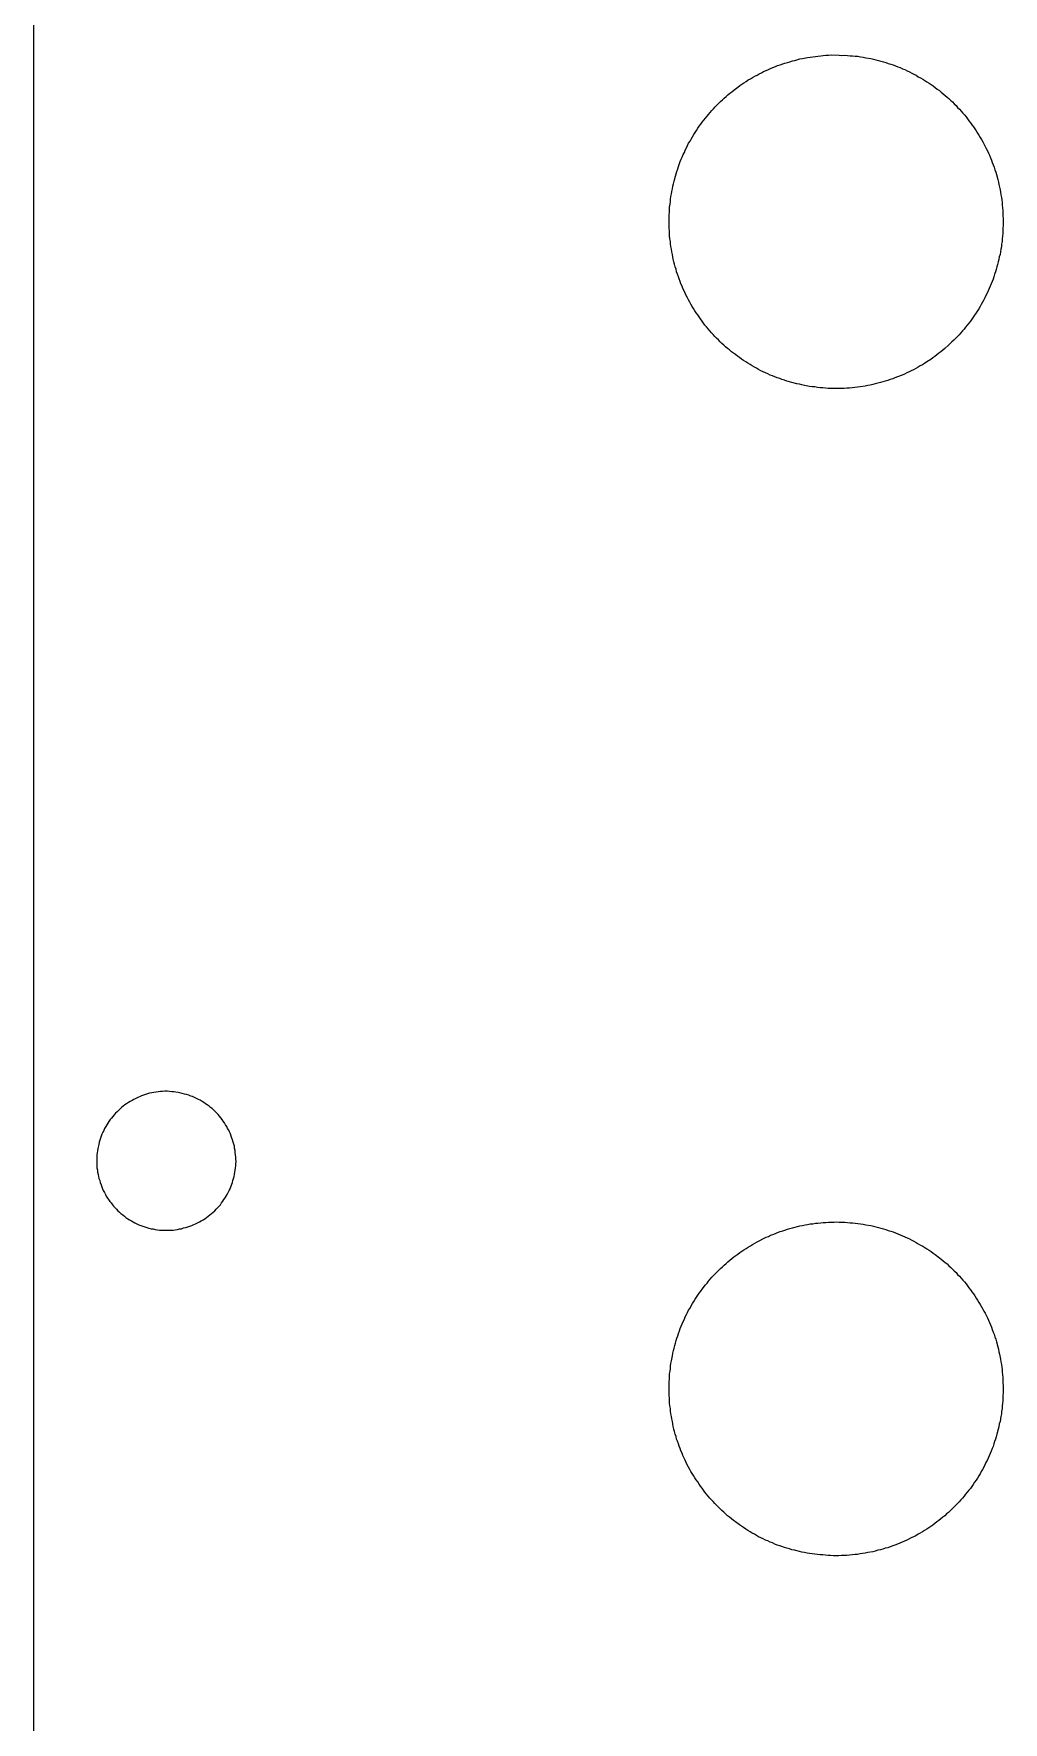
# Model space of a CAD drawing. Extents: x 14 to 160, y 773 to 1209.
# Drawn here: x 14 to 48.8, y 1022.3 to 1082.9 of the extents above; entities that cross this region are included whole.
import ezdxf

# ---------------------------------------------------------------- set-up
doc = ezdxf.new("R2010")
doc.units = 0

msp = doc.modelspace()

# ---------------------------------------------------------------- linework, layer by layer
at = {"layer": 'Bottom'}
for p, q in [((14.012498, 963.051864), (14.0124, 1207.21)), ((40.879551, 1081.773933), (40.958925, 1081.808819)), ((40.958925, 1081.808819), (41.047788, 1081.830967)), ((41.047788, 1081.830967), (41.136643, 1081.85628)), ((41.136643, 1081.85628), (41.228683, 1081.881592)), ((41.228683, 1081.881592), (41.317538, 1081.903822)), ((41.317538, 1081.903822), (41.495256, 1081.954528)), ((41.495256, 1081.954528), (41.593633, 1081.970348)), ((41.593633, 1081.970348), (41.771351, 1082.00207)), ((41.771351, 1082.00207), (41.869736, 1082.01789)), ((41.869736, 1082.01789), (41.958591, 1082.033711)), ((41.958591, 1082.033711), (42.056976, 1082.043203)), ((42.056976, 1082.043203), (42.145831, 1082.059023)), ((42.145831, 1082.059023), (42.244216, 1082.065514)), ((42.244216, 1082.065514), (42.333071, 1082.075006)), ((42.333071, 1082.075006), (42.431448, 1082.084498)), ((42.431448, 1082.084498), (42.5267, 1082.09)), ((42.5267, 1082.09), (42.625085, 1082.09649)), ((42.625085, 1082.09649), (42.9107, 1082.09)), ((42.9107, 1082.09), (43.005908, 1082.08351)), ((43.005908, 1082.08351), (43.1043, 1082.09)), ((43.1043, 1082.09), (43.202677, 1082.080508)), ((43.202677, 1082.080508), (43.297885, 1082.071016)), ((43.297885, 1082.071016), (43.389917, 1082.064525)), ((43.389917, 1082.064525), (43.485125, 1082.055033)), ((43.485125, 1082.055033), (43.57398, 1082.048543)), ((43.57398, 1082.048543), (43.672365, 1082.032722)), ((43.672365, 1082.032722), (43.76122, 1082.016902)), ((43.76122, 1082.016902), (43.859605, 1081.997918)), ((43.859605, 1081.997918), (44.037323, 1081.966196)), ((44.037323, 1081.966196), (44.1357, 1081.950376)), ((44.1357, 1081.950376), (44.224563, 1081.925063)), ((44.224563, 1081.925063), (44.313418, 1081.902833)), ((44.313418, 1081.902833), (44.40545, 1081.877521)), ((44.40545, 1081.877521), (44.494313, 1081.852208)), ((44.494313, 1081.852208), (44.583168, 1081.83006)), ((44.583168, 1081.83006), (44.665679, 1081.795174)), ((39.568838, 1081.149395), (39.641794, 1081.200101)), ((39.641794, 1081.200101), (39.724304, 1081.238151)), ((39.724304, 1081.238151), (39.797341, 1081.288857)), ((39.797341, 1081.288857), (39.879851, 1081.336399)), ((39.879851, 1081.336399), (39.959225, 1081.377613)), ((39.959225, 1081.377613), (40.032181, 1081.418827)), ((40.032181, 1081.418827), (40.114691, 1081.456877)), ((40.114691, 1081.456877), (40.197201, 1081.498091)), ((40.197201, 1081.498091), (40.286065, 1081.539305)), ((40.286065, 1081.539305), (40.365439, 1081.580519)), ((40.365439, 1081.580519), (40.447949, 1081.612241)), ((40.447949, 1081.612241), (40.527323, 1081.643963)), ((40.527323, 1081.643963), (40.619363, 1081.685177)), ((40.619363, 1081.685177), (40.698656, 1081.716899)), ((40.698656, 1081.716899), (40.787519, 1081.742211)), ((40.787519, 1081.742211), (40.879551, 1081.773933)), ((44.665679, 1081.795174), (44.754542, 1081.773026)), ((44.754542, 1081.773026), (44.843397, 1081.741304)), ((44.843397, 1081.741304), (44.922771, 1081.706418)), ((44.922771, 1081.706418), (45.014803, 1081.674696)), ((45.014803, 1081.674696), (45.094177, 1081.642974)), ((45.094177, 1081.642974), (45.176687, 1081.60176)), ((45.176687, 1081.60176), (45.26555, 1081.570038)), ((45.26555, 1081.570038), (45.34806, 1081.528824)), ((45.34806, 1081.528824), (45.427434, 1081.48761)), ((45.427434, 1081.48761), (45.509953, 1081.446396)), ((45.509953, 1081.446396), (45.589246, 1081.408347)), ((45.589246, 1081.408347), (45.671764, 1081.367133)), ((45.671764, 1081.367133), (45.74472, 1081.316426)), ((45.74472, 1081.316426), (45.82723, 1081.278376)), ((45.82723, 1081.278376), (45.906604, 1081.22767)), ((45.906604, 1081.22767), (46.052589, 1081.132594)), ((38.781848, 1080.55047), (38.848467, 1080.607504)), ((38.848467, 1080.607504), (38.911918, 1080.664538)), ((38.911918, 1080.664538), (38.984955, 1080.721573)), ((38.984955, 1080.721573), (39.057911, 1080.775443)), ((39.057911, 1080.775443), (39.12453, 1080.832477)), ((39.12453, 1080.832477), (39.270515, 1080.94657)), ((39.270515, 1080.94657), (39.343471, 1080.997276)), ((39.343471, 1080.997276), (39.416508, 1081.044818)), ((39.416508, 1081.044818), (39.489464, 1081.101853)), ((39.489464, 1081.101853), (39.568838, 1081.149395)), ((46.052589, 1081.132594), (46.135099, 1081.081888)), ((46.135099, 1081.081888), (46.208055, 1081.034346)), ((46.208055, 1081.034346), (46.281092, 1080.98364)), ((46.281092, 1080.98364), (46.354048, 1080.929769)), ((46.354048, 1080.929769), (46.427004, 1080.872735)), ((46.427004, 1080.872735), (46.500041, 1080.822029)), ((46.500041, 1080.822029), (46.56666, 1080.764995)), ((46.56666, 1080.764995), (46.639616, 1080.70796)), ((46.639616, 1080.70796), (46.703066, 1080.644598)), ((46.703066, 1080.644598), (46.776022, 1080.587563)), ((38.220234, 1079.964323), (38.277348, 1080.037177)), ((38.277348, 1080.037177), (38.334461, 1080.103704)), ((38.334461, 1080.103704), (38.40108, 1080.167066)), ((38.40108, 1080.167066), (38.458194, 1080.233593)), ((38.458194, 1080.233593), (38.651779, 1080.426909)), ((38.651779, 1080.426909), (38.718398, 1080.483943)), ((38.718398, 1080.483943), (38.781848, 1080.55047)), ((46.776022, 1080.587563), (46.842641, 1080.530529)), ((46.842641, 1080.530529), (46.906092, 1080.467167)), ((46.906092, 1080.467167), (46.972711, 1080.410132)), ((46.972711, 1080.410132), (47.036161, 1080.343606)), ((47.036161, 1080.343606), (47.10278, 1080.280243)), ((47.10278, 1080.280243), (47.156726, 1080.213717)), ((47.156726, 1080.213717), (47.223345, 1080.150354)), ((47.223345, 1080.150354), (47.280458, 1080.083828)), ((47.280458, 1080.083828), (47.337572, 1080.010892)), ((47.337572, 1080.010892), (47.401022, 1079.94753)), ((37.741049, 1079.317888), (37.791825, 1079.390743)), ((37.791825, 1079.390743), (37.839434, 1079.470006)), ((37.839434, 1079.470006), (37.887042, 1079.542861)), ((37.887042, 1079.542861), (37.944155, 1079.615716)), ((37.944155, 1079.615716), (37.994932, 1079.688652)), ((37.994932, 1079.688652), (38.052046, 1079.755178)), ((38.052046, 1079.755178), (38.166289, 1079.90096)), ((38.166289, 1079.90096), (38.220234, 1079.964323)), ((47.401022, 1079.94753), (47.458136, 1079.874594)), ((47.458136, 1079.874594), (47.508913, 1079.808067)), ((47.508913, 1079.808067), (47.562858, 1079.735213)), ((47.562858, 1079.735213), (47.619971, 1079.662277)), ((47.619971, 1079.662277), (47.670748, 1079.589422)), ((47.670748, 1079.589422), (47.727862, 1079.516567)), ((47.727862, 1079.516567), (47.823062, 1079.370785)), ((37.426802, 1078.766456), (37.464905, 1078.845639)), ((37.464905, 1078.845639), (37.506176, 1078.928042)), ((37.506176, 1078.928042), (37.556953, 1079.007225)), ((37.556953, 1079.007225), (37.595056, 1079.080161)), ((37.595056, 1079.080161), (37.645832, 1079.162557)), ((37.645832, 1079.162557), (37.693441, 1079.244952)), ((37.693441, 1079.244952), (37.741049, 1079.317888)), ((47.823062, 1079.370785), (47.873839, 1079.28839)), ((47.873839, 1079.28839), (47.921447, 1079.215454)), ((47.921447, 1079.215454), (47.969055, 1079.136271)), ((47.969055, 1079.136271), (48.010326, 1079.063335)), ((48.010326, 1079.063335), (48.061103, 1078.98094)), ((48.061103, 1078.98094), (48.099206, 1078.901676)), ((48.099206, 1078.901676), (48.181716, 1078.736885)), ((37.141071, 1078.091471), (37.204522, 1078.268943)), ((37.204522, 1078.268943), (37.239456, 1078.351339)), ((37.239456, 1078.351339), (37.277559, 1078.433734)), ((37.277559, 1078.433734), (37.312494, 1078.522474)), ((37.312494, 1078.522474), (37.353765, 1078.601657)), ((37.353765, 1078.601657), (37.385531, 1078.684061)), ((37.385531, 1078.684061), (37.426802, 1078.766456)), ((48.181716, 1078.736885), (48.222987, 1078.657621)), ((48.222987, 1078.657621), (48.264258, 1078.575226)), ((48.264258, 1078.575226), (48.296024, 1078.495962)), ((48.296024, 1078.495962), (48.337296, 1078.404058)), ((48.337296, 1078.404058), (48.369062, 1078.324875)), ((48.369062, 1078.324875), (48.400827, 1078.236135)), ((48.400827, 1078.236135), (48.432593, 1078.15374)), ((36.963475, 1077.476652), (36.985654, 1077.565392)), ((36.985654, 1077.565392), (37.036431, 1077.742864)), ((37.036431, 1077.742864), (37.05861, 1077.831596)), ((37.05861, 1077.831596), (37.083958, 1077.920336)), ((37.083958, 1077.920336), (37.115724, 1078.009068)), ((37.115724, 1078.009068), (37.141071, 1078.091471)), ((48.432593, 1078.15374), (48.467528, 1078.065)), ((48.467528, 1078.065), (48.489788, 1077.976268)), ((48.489788, 1077.976268), (48.524723, 1077.893872)), ((48.524723, 1077.893872), (48.546902, 1077.805132)), ((48.546902, 1077.805132), (48.597679, 1077.62766)), ((48.597679, 1077.62766), (48.619858, 1077.535756)), ((36.855747, 1076.922056), (36.871589, 1077.020296)), ((36.871589, 1077.020296), (36.8906, 1077.109036)), ((36.8906, 1077.109036), (36.906443, 1077.197768)), ((36.906443, 1077.197768), (36.922285, 1077.296016)), ((36.922285, 1077.296016), (36.938127, 1077.384748)), ((36.938127, 1077.384748), (36.963475, 1077.476652)), ((48.619858, 1077.535756), (48.6357, 1077.447025)), ((48.6357, 1077.447025), (48.661048, 1077.351949)), ((48.661048, 1077.351949), (48.67689, 1077.260045)), ((48.67689, 1077.260045), (48.692733, 1077.171305)), ((48.692733, 1077.171305), (48.708575, 1077.076229)), ((48.708575, 1077.076229), (48.727586, 1076.984325)), ((48.727586, 1076.984325), (48.743428, 1076.895593)), ((36.807895, 1075.878248), (36.8079, 1076.36)), ((36.8079, 1076.36), (36.817405, 1076.458248)), ((36.817405, 1076.458248), (36.823905, 1076.556488)), ((36.8239, 1076.64), (36.839742, 1076.738248)), ((36.823905, 1076.556488), (36.8239, 1076.64)), ((36.839742, 1076.738248), (36.849248, 1076.833324)), ((36.849248, 1076.833324), (36.855747, 1076.922056)), ((48.743428, 1076.895593), (48.749927, 1076.797344)), ((48.749927, 1076.797344), (48.759433, 1076.702276)), ((48.759433, 1076.702276), (48.765932, 1076.613537)), ((48.765932, 1076.613537), (48.775438, 1076.515296)), ((48.775438, 1076.515296), (48.781937, 1076.417048)), ((48.781937, 1076.417048), (48.7819, 1076.32)), ((36.8174, 1075.78), (36.807895, 1075.878248)), ((36.817435, 1075.689021), (36.8174, 1075.78)), ((48.7817, 1075.78), (48.775201, 1075.684932)), ((48.7912, 1075.98), (48.781695, 1075.88176)), ((48.781695, 1075.88176), (48.7817, 1075.78)), ((48.7819, 1076.32), (48.7912, 1076.23)), ((48.7912, 1076.23), (48.7912, 1075.98)), ((36.823934, 1075.600281), (36.817435, 1075.689021)), ((36.83344, 1075.502041), (36.823934, 1075.600281)), ((36.849282, 1075.403793), (36.83344, 1075.502041)), ((36.855781, 1075.315061), (36.849282, 1075.403793)), ((36.871624, 1075.216821), (36.855781, 1075.315061)), ((36.890635, 1075.128081), (36.871624, 1075.216821)), ((48.727349, 1075.212732), (48.708338, 1075.123992)), ((48.733848, 1075.310972), (48.727349, 1075.212732)), ((48.74969, 1075.399704), (48.733848, 1075.310972)), ((48.759196, 1075.497952), (48.74969, 1075.399704)), ((48.765695, 1075.596192), (48.759196, 1075.497952)), ((48.775201, 1075.684932), (48.765695, 1075.596192)), ((36.897134, 1075.029841), (36.890635, 1075.128081)), ((36.922482, 1074.941101), (36.897134, 1075.029841)), ((36.954248, 1074.763629), (36.922482, 1074.941101)), ((36.979595, 1074.674897), (36.954248, 1074.763629)), ((37.001775, 1074.586157), (36.979595, 1074.674897)), ((37.027122, 1074.494253), (37.001775, 1074.586157)), ((48.587936, 1074.582068), (48.562589, 1074.490164)), ((48.613284, 1074.670808), (48.587936, 1074.582068)), ((48.635463, 1074.75954), (48.613284, 1074.670808)), ((48.651306, 1074.84828), (48.635463, 1074.75954)), ((48.676653, 1074.937012), (48.651306, 1074.84828)), ((48.692496, 1075.025751), (48.676653, 1074.937012)), ((48.708338, 1075.123992), (48.692496, 1075.025751)), ((37.05247, 1074.405521), (37.027122, 1074.494253)), ((37.074649, 1074.316782), (37.05247, 1074.405521)), ((37.109584, 1074.22805), (37.074649, 1074.316782)), ((37.14135, 1074.13931), (37.109584, 1074.22805)), ((37.166697, 1074.056914), (37.14135, 1074.13931)), ((37.198463, 1073.968174), (37.166697, 1074.056914)), ((37.230229, 1073.885779), (37.198463, 1073.968174)), ((48.394416, 1073.964085), (48.359482, 1073.88169)), ((48.426182, 1074.052825), (48.394416, 1073.964085)), ((48.457948, 1074.135221), (48.426182, 1074.052825)), ((48.483296, 1074.223961), (48.457948, 1074.135221)), ((48.515062, 1074.312692), (48.483296, 1074.223961)), ((48.540409, 1074.401432), (48.515062, 1074.312692)), ((48.562589, 1074.490164), (48.540409, 1074.401432)), ((37.2715, 1073.797047), (37.230229, 1073.885779)), ((37.303266, 1073.717783), (37.2715, 1073.797047)), ((37.344538, 1073.635388), (37.303266, 1073.717783)), ((37.376303, 1073.552984), (37.344538, 1073.635388)), ((37.417575, 1073.464252), (37.376303, 1073.552984)), ((37.458846, 1073.384988), (37.417575, 1073.464252)), ((37.500117, 1073.312134), (37.458846, 1073.384988)), ((48.134033, 1073.380899), (48.092762, 1073.308045)), ((48.172136, 1073.460163), (48.134033, 1073.380899)), ((48.213407, 1073.548895), (48.172136, 1073.460163)), ((48.254679, 1073.631299), (48.213407, 1073.548895)), ((48.286445, 1073.713694), (48.254679, 1073.631299)), ((48.327716, 1073.792958), (48.286445, 1073.713694)), ((48.359482, 1073.88169), (48.327716, 1073.792958)), ((37.547726, 1073.229738), (37.500117, 1073.312134)), ((37.588997, 1073.147335), (37.547726, 1073.229738)), ((37.636605, 1073.068152), (37.588997, 1073.147335)), ((37.684213, 1072.995216), (37.636605, 1073.068152)), ((37.725485, 1072.912821), (37.684213, 1072.995216)), ((37.776261, 1072.839966), (37.725485, 1072.912821)), ((37.833375, 1072.76703), (37.776261, 1072.839966)), ((37.928583, 1072.621256), (37.833375, 1072.76703)), ((47.765841, 1072.762941), (47.718233, 1072.690086)), ((47.816618, 1072.835877), (47.765841, 1072.762941)), ((47.864226, 1072.908731), (47.816618, 1072.835877)), ((47.915003, 1072.991127), (47.864226, 1072.908731)), ((47.962611, 1073.064063), (47.915003, 1072.991127)), ((48.003882, 1073.143246), (47.962611, 1073.064063)), ((48.051491, 1073.225649), (48.003882, 1073.143246)), ((48.092762, 1073.308045), (48.051491, 1073.225649)), ((37.985697, 1072.54832), (37.928583, 1072.621256)), ((38.036473, 1072.475466), (37.985697, 1072.54832)), ((38.090419, 1072.402611), (38.036473, 1072.475466)), ((38.147532, 1072.336084), (38.090419, 1072.402611)), ((38.204646, 1072.26323), (38.147532, 1072.336084)), ((38.261759, 1072.199867), (38.204646, 1072.26323)), ((38.328378, 1072.126931), (38.261759, 1072.199867)), ((38.385492, 1072.060405), (38.328378, 1072.126931)), ((47.270814, 1072.122842), (47.207363, 1072.056316)), ((47.327928, 1072.195778), (47.270814, 1072.122842)), ((47.385041, 1072.259141), (47.327928, 1072.195778)), ((47.442155, 1072.331995), (47.385041, 1072.259141)), ((47.499268, 1072.398522), (47.442155, 1072.331995)), ((47.613511, 1072.544296), (47.499268, 1072.398522)), ((47.66112, 1072.617232), (47.613511, 1072.544296)), ((47.718233, 1072.690086), (47.66112, 1072.617232)), ((38.448943, 1071.997042), (38.385492, 1072.060405)), ((38.506056, 1071.930516), (38.448943, 1071.997042)), ((38.572675, 1071.867153), (38.506056, 1071.930516)), ((38.636126, 1071.803791), (38.572675, 1071.867153)), ((38.699576, 1071.746757), (38.636126, 1071.803791)), ((38.766195, 1071.68023), (38.699576, 1071.746757)), ((38.829646, 1071.623196), (38.766195, 1071.68023)), ((38.902602, 1071.566161), (38.829646, 1071.623196)), ((38.969221, 1071.509127), (38.902602, 1071.566161)), ((39.042177, 1071.445765), (38.969221, 1071.509127)), ((46.620377, 1071.504973), (46.556926, 1071.44161)), ((46.696501, 1071.562007), (46.620377, 1071.504973)), ((46.823443, 1071.676092), (46.696501, 1071.562007)), ((46.890062, 1071.742618), (46.823443, 1071.676092)), ((46.953513, 1071.799653), (46.890062, 1071.742618)), ((47.020132, 1071.863015), (46.953513, 1071.799653)), ((47.15025, 1071.992953), (47.020132, 1071.863015)), ((47.207363, 1072.056316), (47.15025, 1071.992953)), ((39.115132, 1071.398223), (39.042177, 1071.445765)), ((39.181751, 1071.341188), (39.115132, 1071.398223)), ((39.254707, 1071.284154), (39.181751, 1071.341188)), ((39.327663, 1071.233448), (39.254707, 1071.284154)), ((39.4007, 1071.176413), (39.327663, 1071.233448)), ((39.473656, 1071.128871), (39.4007, 1071.176413)), ((39.55303, 1071.081329), (39.473656, 1071.128871)), ((39.625986, 1071.030623), (39.55303, 1071.081329)), ((39.708496, 1070.983081), (39.625986, 1071.030623)), ((39.781534, 1070.941867), (39.708496, 1070.983081)), ((39.864044, 1070.894325), (39.781534, 1070.941867)), ((39.943418, 1070.853111), (39.864044, 1070.894325)), ((45.808105, 1070.937704), (45.735149, 1070.890162)), ((45.890623, 1070.978918), (45.808105, 1070.937704)), ((45.963579, 1071.02646), (45.890623, 1070.978918)), ((46.046089, 1071.077166), (45.963579, 1071.02646)), ((46.192074, 1071.172243), (46.046089, 1071.077166)), ((46.26503, 1071.229277), (46.192074, 1071.172243)), ((46.337986, 1071.279983), (46.26503, 1071.229277)), ((46.483971, 1071.394068), (46.337986, 1071.279983)), ((46.556926, 1071.44161), (46.483971, 1071.394068)), ((40.016374, 1070.805569), (39.943418, 1070.853111)), ((40.098884, 1070.764355), (40.016374, 1070.805569)), ((40.178258, 1070.723141), (40.098884, 1070.764355)), ((40.260768, 1070.691419), (40.178258, 1070.723141)), ((40.349623, 1070.650205), (40.260768, 1070.691419)), ((40.432141, 1070.608991), (40.349623, 1070.650205)), ((40.511434, 1070.577269), (40.432141, 1070.608991)), ((40.603466, 1070.545547), (40.511434, 1070.577269)), ((40.68284, 1070.510661), (40.603466, 1070.545547)), ((40.771703, 1070.47894), (40.68284, 1070.510661)), ((40.854213, 1070.447218), (40.771703, 1070.47894)), ((40.943069, 1070.421905), (40.854213, 1070.447218)), ((41.031932, 1070.390184), (40.943069, 1070.421905)), ((41.120787, 1070.364871), (41.031932, 1070.390184)), ((41.212819, 1070.342641), (41.120787, 1070.364871)), ((41.390537, 1070.291935), (41.212819, 1070.342641)), ((41.4794, 1070.276115), (41.390537, 1070.291935)), ((44.20227, 1070.287935), (44.110238, 1070.272114)), ((44.297478, 1070.313247), (44.20227, 1070.287935)), ((44.386333, 1070.33856), (44.297478, 1070.313247)), ((44.468852, 1070.360789), (44.386333, 1070.33856)), ((44.557707, 1070.386102), (44.468852, 1070.360789)), ((44.64657, 1070.417824), (44.557707, 1070.386102)), ((44.738602, 1070.443136), (44.64657, 1070.417824)), ((44.827457, 1070.474858), (44.738602, 1070.443136)), ((44.906831, 1070.50658), (44.827457, 1070.474858)), ((44.995686, 1070.541466), (44.906831, 1070.50658)), ((45.160714, 1070.604828), (44.995686, 1070.541466)), ((45.249569, 1070.646042), (45.160714, 1070.604828)), ((45.328943, 1070.687256), (45.249569, 1070.646042)), ((45.411453, 1070.718978), (45.328943, 1070.687256)), ((45.493972, 1070.760192), (45.411453, 1070.718978)), ((45.573264, 1070.801406), (45.493972, 1070.760192)), ((45.655775, 1070.848948), (45.573264, 1070.801406)), ((45.735149, 1070.890162), (45.655775, 1070.848948)), ((41.568255, 1070.253966), (41.4794, 1070.276115)), ((41.66664, 1070.234982), (41.568255, 1070.253966)), ((41.844358, 1070.20326), (41.66664, 1070.234982)), ((41.942735, 1070.18744), (41.844358, 1070.20326)), ((42.031598, 1070.18095), (41.942735, 1070.18744)), ((42.129975, 1070.161965), (42.031598, 1070.18095)), ((42.218838, 1070.155475), (42.129975, 1070.161965)), ((42.317215, 1070.145983), (42.218838, 1070.155475)), ((42.412423, 1070.139492), (42.317215, 1070.145983)), ((42.5108, 1070.13), (42.412423, 1070.139492)), ((42.7964, 1070.13), (42.5108, 1070.13)), ((43.08836, 1070.126), (42.7964, 1070.13)), ((43.186737, 1070.135492), (43.08836, 1070.126)), ((43.2756, 1070.141982), (43.186737, 1070.135492)), ((43.3708, 1070.151474), (43.2756, 1070.141982)), ((43.469185, 1070.157965), (43.3708, 1070.151474)), ((43.55804, 1070.176949), (43.469185, 1070.157965)), ((43.656425, 1070.183439), (43.55804, 1070.176949)), ((43.834143, 1070.215161), (43.656425, 1070.183439)), ((43.93252, 1070.230982), (43.834143, 1070.215161)), ((44.021383, 1070.249966), (43.93252, 1070.230982)), ((44.110238, 1070.272114), (44.021383, 1070.249966)), ((18.242623, 1044.842377), (18.169586, 1044.826557)), ((18.325133, 1044.858197), (18.242623, 1044.842377)), ((18.398089, 1044.864687), (18.325133, 1044.858197)), ((18.480607, 1044.880508), (18.398089, 1044.864687)), ((18.5599, 1044.89), (18.480607, 1044.880508)), ((18.63299, 1044.890508), (18.5599, 1044.89)), ((18.7155, 1044.9), (18.63299, 1044.890508)), ((18.794882, 1044.899492), (18.7155, 1044.9)), ((18.8774, 1044.89), (18.794882, 1044.899492)), ((18.959851, 1044.884987), (18.8774, 1044.89)), ((19.039225, 1044.875495), (18.959851, 1044.884987)), ((19.112181, 1044.869005), (19.039225, 1044.875495)), ((19.194691, 1044.853184), (19.112181, 1044.869005)), ((19.340676, 1044.821463), (19.194691, 1044.853184)), ((17.106777, 1044.265543), (17.059169, 1044.218001)), ((17.163891, 1044.313085), (17.106777, 1044.265543)), ((17.221005, 1044.363792), (17.163891, 1044.313085)), ((17.284455, 1044.411334), (17.221005, 1044.363792)), ((17.341569, 1044.452548), (17.284455, 1044.411334)), ((17.408188, 1044.493762), (17.341569, 1044.452548)), ((17.471638, 1044.531812), (17.408188, 1044.493762)), ((17.538257, 1044.573026), (17.471638, 1044.531812)), ((17.601708, 1044.604747), (17.538257, 1044.573026)), ((17.668327, 1044.645961), (17.601708, 1044.604747)), ((17.741283, 1044.677683), (17.668327, 1044.645961)), ((17.804733, 1044.702996), (17.741283, 1044.677683)), ((17.877689, 1044.734717), (17.804733, 1044.702996)), ((18.023674, 1044.785424), (17.877689, 1044.734717)), ((18.09663, 1044.807572), (18.023674, 1044.785424)), ((18.169586, 1044.826557), (18.09663, 1044.807572)), ((19.423186, 1044.802478), (19.340676, 1044.821463)), ((19.496223, 1044.78033), (19.423186, 1044.802478)), ((19.569179, 1044.764509), (19.496223, 1044.78033)), ((19.642135, 1044.729624), (19.569179, 1044.764509)), ((19.705586, 1044.707475), (19.642135, 1044.729624)), ((19.778542, 1044.672589), (19.705586, 1044.707475)), ((19.845161, 1044.640867), (19.778542, 1044.672589)), ((19.918198, 1044.609146), (19.845161, 1044.640867)), ((19.981648, 1044.577424), (19.918198, 1044.609146)), ((20.048267, 1044.53621), (19.981648, 1044.577424)), ((20.111718, 1044.494996), (20.048267, 1044.53621)), ((20.178337, 1044.453782), (20.111718, 1044.494996)), ((20.23545, 1044.415732), (20.178337, 1044.453782)), ((20.298901, 1044.365026), (20.23545, 1044.415732)), ((20.356015, 1044.323812), (20.298901, 1044.365026)), ((20.413128, 1044.27627), (20.356015, 1044.323812)), ((20.57498, 1044.114643), (20.413128, 1044.27627)), ((16.595769, 1043.631813), (16.554498, 1043.568451)), ((16.627535, 1043.69834), (16.595769, 1043.631813)), ((16.668806, 1043.761702), (16.627535, 1043.69834)), ((16.710077, 1043.818737), (16.668806, 1043.761702)), ((16.757686, 1043.885263), (16.710077, 1043.818737)), ((16.798957, 1043.939133), (16.757686, 1043.885263)), ((16.894165, 1044.053226), (16.798957, 1043.939133)), ((16.944942, 1044.110261), (16.894165, 1044.053226)), ((17.002056, 1044.167295), (16.944942, 1044.110261)), ((17.059169, 1044.218001), (17.002056, 1044.167295)), ((20.622588, 1044.063936), (20.57498, 1044.114643)), ((20.673365, 1044.010066), (20.622588, 1044.063936)), ((20.720973, 1043.953032), (20.673365, 1044.010066)), ((20.77175, 1043.886505), (20.720973, 1043.953032)), ((20.809853, 1043.829471), (20.77175, 1043.886505)), ((20.851124, 1043.766108), (20.809853, 1043.829471)), ((20.892395, 1043.699582), (20.851124, 1043.766108)), ((20.933667, 1043.636219), (20.892395, 1043.699582)), ((20.965433, 1043.569693), (20.933667, 1043.636219)), ((16.357728, 1043.074183), (16.341885, 1042.991788)), ((16.433852, 1043.292852), (16.357728, 1043.074183)), ((16.456031, 1043.356215), (16.433852, 1043.292852)), ((16.487797, 1043.42907), (16.456031, 1043.356215)), ((16.522732, 1043.495596), (16.487797, 1043.42907)), ((16.554498, 1043.568451), (16.522732, 1043.495596)), ((21.006704, 1043.50633), (20.965433, 1043.569693)), ((21.03847, 1043.439804), (21.006704, 1043.50633)), ((21.063817, 1043.366949), (21.03847, 1043.439804)), ((21.095583, 1043.294095), (21.063817, 1043.366949)), ((21.120931, 1043.22124), (21.095583, 1043.294095)), ((21.14311, 1043.157877), (21.120931, 1043.22124)), ((21.168458, 1043.075482), (21.14311, 1043.157877)), ((21.1843, 1043.002627), (21.168458, 1043.075482)), ((16.278272, 1042.611492), (16.268767, 1042.529088)), ((16.268767, 1042.529088), (16.2688, 1042.3)), ((16.284772, 1042.690756), (16.278272, 1042.611492)), ((16.294277, 1042.76361), (16.284772, 1042.690756)), ((16.31012, 1042.846006), (16.294277, 1042.76361)), ((16.341885, 1042.991788), (16.31012, 1042.846006)), ((21.209648, 1042.929772), (21.1843, 1043.002627)), ((21.216147, 1042.856918), (21.209648, 1042.929772)), ((21.23199, 1042.774522), (21.216147, 1042.856918)), ((21.241495, 1042.701667), (21.23199, 1042.774522)), ((21.251001, 1042.622404), (21.241495, 1042.701667)), ((21.2575, 1042.54), (21.251001, 1042.622404)), ((21.2575, 1042.464799), (21.2575, 1042.54)), ((21.267005, 1042.382404), (21.2575, 1042.464799)), ((16.2688, 1042.3), (16.278305, 1042.227145)), ((16.278305, 1042.227145), (16.2783, 1042.15)), ((16.2783, 1042.15), (16.294142, 1042.067605)), ((16.294142, 1042.067605), (16.303648, 1041.99475)), ((16.303648, 1041.99475), (16.31949, 1041.912346)), ((16.31949, 1041.912346), (16.351256, 1041.766572)), ((21.178161, 1041.767563), (21.20034, 1041.840418)), ((21.20034, 1041.840418), (21.216182, 1041.913273)), ((21.216182, 1041.913273), (21.225688, 1041.995676)), ((21.225688, 1041.995676), (21.24153, 1042.068531)), ((21.24153, 1042.068531), (21.251035, 1042.150927)), ((21.251035, 1042.150927), (21.257535, 1042.23019)), ((21.2575, 1042.3), (21.267005, 1042.382404)), ((21.257535, 1042.23019), (21.2575, 1042.3)), ((16.351256, 1041.766572), (16.376604, 1041.693717)), ((16.376604, 1041.693717), (16.392446, 1041.620863)), ((16.392446, 1041.620863), (16.424212, 1041.548008)), ((16.424212, 1041.548008), (16.449559, 1041.475153)), ((16.449559, 1041.475153), (16.481325, 1041.402299)), ((16.481325, 1041.402299), (16.506673, 1041.338936)), ((16.506673, 1041.338936), (16.544776, 1041.266081)), ((16.544776, 1041.266081), (16.57971, 1041.199555)), ((16.57971, 1041.199555), (16.611476, 1041.136192)), ((20.917859, 1041.137111), (20.955962, 1041.200474)), ((20.955962, 1041.200474), (20.990896, 1041.267)), ((20.990896, 1041.267), (21.022662, 1041.339855)), ((21.022662, 1041.339855), (21.054428, 1041.403217)), ((21.054428, 1041.403217), (21.086194, 1041.476072)), ((21.086194, 1041.476072), (21.136971, 1041.621854)), ((21.136971, 1041.621854), (21.15915, 1041.694709)), ((21.15915, 1041.694709), (21.178161, 1041.767563)), ((16.611476, 1041.136192), (16.652748, 1041.069666)), ((16.652748, 1041.069666), (16.69085, 1041.012632)), ((16.69085, 1041.012632), (16.741627, 1040.949269)), ((16.741627, 1040.949269), (16.782898, 1040.892235)), ((16.782898, 1040.892235), (16.830506, 1040.825708)), ((16.830506, 1040.825708), (16.878115, 1040.771838)), ((16.878115, 1040.771838), (16.928891, 1040.714804)), ((16.928891, 1040.714804), (16.9765, 1040.664098)), ((16.9765, 1040.664098), (17.033613, 1040.607063)), ((17.033613, 1040.607063), (17.090727, 1040.559521)), ((20.387799, 1040.512897), (20.502051, 1040.607973)), ((20.502051, 1040.607973), (20.549659, 1040.665008)), ((20.549659, 1040.665008), (20.657557, 1040.772757)), ((20.657557, 1040.772757), (20.705166, 1040.826627)), ((20.705166, 1040.826627), (20.746437, 1040.893153)), ((20.746437, 1040.893153), (20.794045, 1040.950188)), ((20.794045, 1040.950188), (20.835316, 1041.01355)), ((20.835316, 1041.01355), (20.876588, 1041.070585)), ((20.876588, 1041.070585), (20.917859, 1041.137111)), ((17.090727, 1040.559521), (17.138335, 1040.511979)), ((17.138335, 1040.511979), (17.204954, 1040.461273)), ((17.204954, 1040.461273), (17.262068, 1040.413731)), ((17.262068, 1040.413731), (17.319181, 1040.372517)), ((17.319181, 1040.372517), (17.382632, 1040.324975)), ((17.382632, 1040.324975), (17.449251, 1040.283761)), ((17.449251, 1040.283761), (17.512701, 1040.252039)), ((17.512701, 1040.252039), (17.576152, 1040.210825)), ((17.576152, 1040.210825), (17.642771, 1040.179103)), ((17.642771, 1040.179103), (17.706221, 1040.144217)), ((17.706221, 1040.144217), (17.779177, 1040.112495)), ((17.779177, 1040.112495), (17.855301, 1040.080774)), ((17.855301, 1040.080774), (17.918752, 1040.055461)), ((17.918752, 1040.055461), (17.991708, 1040.033313)), ((17.991708, 1040.033313), (18.064745, 1040.008)), ((18.064745, 1040.008), (18.137701, 1039.99218)), ((18.137701, 1039.99218), (18.220211, 1039.966867)), ((19.315477, 1039.967785), (19.388433, 1039.993098)), ((19.388433, 1039.993098), (19.46147, 1040.008918)), ((19.46147, 1040.008918), (19.534426, 1040.034231)), ((19.534426, 1040.034231), (19.607382, 1040.056379)), ((19.607382, 1040.056379), (19.683507, 1040.081692)), ((19.683507, 1040.081692), (19.756463, 1040.113414)), ((19.756463, 1040.113414), (19.819913, 1040.145135)), ((19.819913, 1040.145135), (19.886532, 1040.180021)), ((19.886532, 1040.180021), (19.959488, 1040.211743)), ((19.959488, 1040.211743), (20.022938, 1040.252957)), ((20.022938, 1040.252957), (20.089557, 1040.284679)), ((20.089557, 1040.284679), (20.153008, 1040.325893)), ((20.153008, 1040.325893), (20.210121, 1040.373435)), ((20.210121, 1040.373435), (20.273572, 1040.414649)), ((20.273572, 1040.414649), (20.330686, 1040.462191)), ((20.330686, 1040.462191), (20.387799, 1040.512897)), ((41.136692, 1039.976321), (41.228732, 1039.998469)), ((41.228732, 1039.998469), (41.40645, 1040.049175)), ((41.40645, 1040.049175), (41.495305, 1040.064996)), ((41.495305, 1040.064996), (41.593682, 1040.087144)), ((41.593682, 1040.087144), (41.682545, 1040.106129)), ((41.682545, 1040.106129), (41.7714, 1040.121949)), ((41.7714, 1040.121949), (41.869785, 1040.137769)), ((41.869785, 1040.137769), (41.95864, 1040.144259)), ((41.95864, 1040.144259), (42.057025, 1040.163244)), ((42.057025, 1040.163244), (42.14588, 1040.169734)), ((42.14588, 1040.169734), (42.244265, 1040.179226)), ((42.244265, 1040.179226), (42.33312, 1040.185717)), ((42.33312, 1040.185717), (42.431497, 1040.195209)), ((42.431497, 1040.195209), (42.526705, 1040.201699)), ((42.526705, 1040.201699), (42.7235, 1040.2)), ((42.7235, 1040.2), (42.818708, 1040.209492)), ((42.818708, 1040.209492), (42.91074, 1040.2)), ((42.91074, 1040.2), (43.1043, 1040.2)), ((43.1043, 1040.2), (43.202677, 1040.19351)), ((43.202677, 1040.19351), (43.297885, 1040.184017)), ((43.297885, 1040.184017), (43.389917, 1040.177527)), ((43.389917, 1040.177527), (43.485125, 1040.168035)), ((43.485125, 1040.168035), (43.57398, 1040.152215)), ((43.57398, 1040.152215), (43.672365, 1040.142722)), ((43.672365, 1040.142722), (43.76122, 1040.126902)), ((43.76122, 1040.126902), (43.859605, 1040.111082)), ((43.859605, 1040.111082), (44.037323, 1040.07936)), ((44.037323, 1040.07936), (44.1357, 1040.054047)), ((44.1357, 1040.054047), (44.224563, 1040.038227)), ((44.224563, 1040.038227), (44.313418, 1040.012915)), ((44.313418, 1040.012915), (44.40545, 1039.990766)), ((44.40545, 1039.990766), (44.494313, 1039.965454)), ((18.220211, 1039.966867), (18.293248, 1039.960377)), ((18.293248, 1039.960377), (18.372541, 1039.941393)), ((18.372541, 1039.941393), (18.445578, 1039.925572)), ((18.445578, 1039.925572), (18.528088, 1039.919082)), ((18.528088, 1039.919082), (18.601, 1039.92)), ((18.601, 1039.92), (18.683518, 1039.910508)), ((18.683518, 1039.910508), (18.7628, 1039.91)), ((18.7632, 1039.91), (18.8457, 1039.91)), ((18.8457, 1039.91), (18.925074, 1039.919492)), ((18.925074, 1039.919492), (19.0076, 1039.92)), ((19.0076, 1039.92), (19.080637, 1039.92649)), ((19.080637, 1039.92649), (19.163147, 1039.942311)), ((19.163147, 1039.942311), (19.236103, 1039.961295)), ((19.236103, 1039.961295), (19.315477, 1039.967785)), ((39.724353, 1039.358143), (39.79739, 1039.405685)), ((39.79739, 1039.405685), (39.8799, 1039.446899)), ((39.8799, 1039.446899), (39.959274, 1039.497606)), ((39.959274, 1039.497606), (40.03223, 1039.535655)), ((40.03223, 1039.535655), (40.19725, 1039.618051)), ((40.19725, 1039.618051), (40.286113, 1039.659265)), ((40.286113, 1039.659265), (40.365487, 1039.690987)), ((40.365487, 1039.690987), (40.447997, 1039.732201)), ((40.447997, 1039.732201), (40.527371, 1039.763923)), ((40.527371, 1039.763923), (40.619411, 1039.795644)), ((40.619411, 1039.795644), (40.698704, 1039.83053)), ((40.698704, 1039.83053), (40.787568, 1039.862252)), ((40.787568, 1039.862252), (40.879599, 1039.893974)), ((40.879599, 1039.893974), (40.958973, 1039.919286)), ((40.958973, 1039.919286), (41.047837, 1039.951008)), ((41.047837, 1039.951008), (41.136692, 1039.976321)), ((44.494313, 1039.965454), (44.583168, 1039.933732)), ((44.583168, 1039.933732), (44.665679, 1039.908419)), ((44.665679, 1039.908419), (44.754542, 1039.876698)), ((44.754542, 1039.876698), (44.843397, 1039.851385)), ((44.843397, 1039.851385), (44.922771, 1039.819663)), ((44.922771, 1039.819663), (45.014803, 1039.787941)), ((45.014803, 1039.787941), (45.094177, 1039.746727)), ((45.094177, 1039.746727), (45.176687, 1039.715006)), ((45.176687, 1039.715006), (45.26555, 1039.673792)), ((45.26555, 1039.673792), (45.34806, 1039.64207)), ((45.34806, 1039.64207), (45.427434, 1039.600856)), ((45.427434, 1039.600856), (45.509953, 1039.559642)), ((45.509953, 1039.559642), (45.589246, 1039.518428)), ((45.589246, 1039.518428), (45.671764, 1039.470886)), ((45.671764, 1039.470886), (45.74472, 1039.429672)), ((45.74472, 1039.429672), (45.82723, 1039.38213)), ((45.82723, 1039.38213), (45.906604, 1039.340916)), ((38.848516, 1038.72434), (38.911966, 1038.781375)), ((38.911966, 1038.781375), (39.057951, 1038.89546)), ((39.057951, 1038.89546), (39.12457, 1038.952494)), ((39.12457, 1038.952494), (39.197608, 1039.009528)), ((39.197608, 1039.009528), (39.270563, 1039.05707)), ((39.270563, 1039.05707), (39.343519, 1039.114105)), ((39.343519, 1039.114105), (39.416557, 1039.164811)), ((39.416557, 1039.164811), (39.489512, 1039.212353)), ((39.489512, 1039.212353), (39.568887, 1039.259895)), ((39.568887, 1039.259895), (39.641842, 1039.310601)), ((39.641842, 1039.310601), (39.724353, 1039.358143)), ((45.906604, 1039.340916), (45.97956, 1039.293374)), ((45.97956, 1039.293374), (46.052597, 1039.242667)), ((46.052597, 1039.242667), (46.135107, 1039.195125)), ((46.135107, 1039.195125), (46.208063, 1039.147583)), ((46.208063, 1039.147583), (46.2811, 1039.090549)), ((46.2811, 1039.090549), (46.354056, 1039.039843)), ((46.354056, 1039.039843), (46.500041, 1038.925758)), ((46.500041, 1038.925758), (46.56666, 1038.868723)), ((46.56666, 1038.868723), (46.639616, 1038.814853)), ((46.639616, 1038.814853), (46.703066, 1038.757819)), ((38.277413, 1038.150873), (38.334526, 1038.223728)), ((38.334526, 1038.223728), (38.401145, 1038.28709)), ((38.401145, 1038.28709), (38.458259, 1038.353617)), ((38.458259, 1038.353617), (38.588377, 1038.483547)), ((38.588377, 1038.483547), (38.651827, 1038.540581)), ((38.651827, 1038.540581), (38.718446, 1038.603943)), ((38.718446, 1038.603943), (38.781897, 1038.660978)), ((38.781897, 1038.660978), (38.848516, 1038.72434)), ((46.703066, 1038.757819), (46.776022, 1038.700784)), ((46.776022, 1038.700784), (46.842641, 1038.634258)), ((46.842641, 1038.634258), (46.906092, 1038.577224)), ((46.906092, 1038.577224), (46.972711, 1038.513861)), ((46.972711, 1038.513861), (47.036161, 1038.456827)), ((47.036161, 1038.456827), (47.10278, 1038.3903)), ((47.10278, 1038.3903), (47.156726, 1038.326938)), ((47.156726, 1038.326938), (47.223345, 1038.260411)), ((47.223345, 1038.260411), (47.280458, 1038.187557)), ((47.280458, 1038.187557), (47.337572, 1038.124194)), ((37.791907, 1037.5077), (37.887107, 1037.653474)), ((37.887107, 1037.653474), (37.944221, 1037.729493)), ((37.944221, 1037.729493), (37.994997, 1037.802347)), ((37.994997, 1037.802347), (38.10924, 1037.948129)), ((38.10924, 1037.948129), (38.166354, 1038.011492)), ((38.166354, 1038.011492), (38.220299, 1038.084346)), ((38.220299, 1038.084346), (38.277413, 1038.150873)), ((47.337572, 1038.124194), (47.401022, 1038.057668)), ((47.401022, 1038.057668), (47.458136, 1037.984813)), ((47.458136, 1037.984813), (47.508913, 1037.911958)), ((47.508913, 1037.911958), (47.562858, 1037.848596)), ((47.562858, 1037.848596), (47.619971, 1037.775741)), ((47.619971, 1037.775741), (47.670748, 1037.702886)), ((47.670748, 1037.702886), (47.727862, 1037.630032)), ((47.727862, 1037.630032), (47.77547, 1037.557177)), ((37.426883, 1036.883389), (37.464986, 1036.965785)), ((37.464986, 1036.965785), (37.506257, 1037.045048)), ((37.506257, 1037.045048), (37.557034, 1037.121067)), ((37.557034, 1037.121067), (37.595137, 1037.200331)), ((37.595137, 1037.200331), (37.645914, 1037.282727)), ((37.645914, 1037.282727), (37.693522, 1037.355581)), ((37.693522, 1037.355581), (37.74113, 1037.434845)), ((37.74113, 1037.434845), (37.791907, 1037.5077)), ((47.77547, 1037.557177), (47.823078, 1037.474773)), ((47.823078, 1037.474773), (47.873855, 1037.401919)), ((47.873855, 1037.401919), (47.921463, 1037.322655)), ((47.921463, 1037.322655), (47.969071, 1037.246636)), ((47.969071, 1037.246636), (48.010342, 1037.167372)), ((48.010342, 1037.167372), (48.061119, 1037.084977)), ((48.061119, 1037.084977), (48.099222, 1037.012122)), ((48.099222, 1037.012122), (48.140493, 1036.932858)), ((37.172837, 1036.300203), (37.204603, 1036.382599)), ((37.204603, 1036.382599), (37.239538, 1036.47133)), ((37.239538, 1036.47133), (37.27764, 1036.550594)), ((37.27764, 1036.550594), (37.312575, 1036.63299)), ((37.312575, 1036.63299), (37.353846, 1036.72173)), ((37.353846, 1036.72173), (37.385612, 1036.804125)), ((37.385612, 1036.804125), (37.426883, 1036.883389)), ((48.140493, 1036.932858), (48.223003, 1036.768059)), ((48.223003, 1036.768059), (48.264275, 1036.679327)), ((48.264275, 1036.679327), (48.296041, 1036.600063)), ((48.296041, 1036.600063), (48.337312, 1036.517668)), ((48.337312, 1036.517668), (48.369078, 1036.428928)), ((48.369078, 1036.428928), (48.400844, 1036.346532)), ((36.985735, 1035.68222), (37.011083, 1035.774124)), ((37.011083, 1035.774124), (37.036431, 1035.862856)), ((37.036431, 1035.862856), (37.05861, 1035.951596)), ((37.05861, 1035.951596), (37.083958, 1036.040328)), ((37.083958, 1036.040328), (37.115724, 1036.122731)), ((37.115724, 1036.122731), (37.141071, 1036.211463)), ((37.141071, 1036.211463), (37.172837, 1036.300203)), ((48.400844, 1036.346532), (48.43261, 1036.257793)), ((48.43261, 1036.257793), (48.467544, 1036.178529)), ((48.467544, 1036.178529), (48.489804, 1036.086625)), ((48.489804, 1036.086625), (48.524739, 1035.997885)), ((48.524739, 1035.997885), (48.546918, 1035.909153)), ((48.546918, 1035.909153), (48.597695, 1035.731681)), ((36.871589, 1035.130788), (36.8906, 1035.229028)), ((36.8906, 1035.229028), (36.922366, 1035.4065)), ((36.922366, 1035.4065), (36.938208, 1035.504749)), ((36.938208, 1035.504749), (36.963556, 1035.59348)), ((36.963556, 1035.59348), (36.985735, 1035.68222)), ((48.597695, 1035.731681), (48.619874, 1035.642941)), ((48.619874, 1035.642941), (48.635716, 1035.551037)), ((48.635716, 1035.551037), (48.661064, 1035.462305)), ((48.661064, 1035.462305), (48.69283, 1035.284833)), ((48.69283, 1035.284833), (48.708672, 1035.186585)), ((48.708672, 1035.186585), (48.727683, 1035.097853)), ((36.8079, 1034.47), (36.817405, 1034.56824)), ((36.817405, 1034.56824), (36.823905, 1034.656972)), ((36.8239, 1034.76), (36.839742, 1034.855076)), ((36.823905, 1034.656972), (36.8239, 1034.76)), ((36.839742, 1034.855076), (36.849248, 1034.943808)), ((36.849248, 1034.943808), (36.855747, 1035.042048)), ((36.855747, 1035.042048), (36.871589, 1035.130788)), ((48.727683, 1035.097853), (48.743525, 1034.999605)), ((48.743525, 1034.999605), (48.750025, 1034.910873)), ((48.750025, 1034.910873), (48.75953, 1034.812625)), ((48.75953, 1034.812625), (48.76603, 1034.717557)), ((48.76603, 1034.717557), (48.775535, 1034.628817)), ((48.775535, 1034.628817), (48.782034, 1034.530577)), ((48.782034, 1034.530577), (48.782, 1034.43)), ((36.807895, 1033.978732), (36.8079, 1034.47)), ((36.8174, 1033.89), (36.807895, 1033.978732)), ((48.7912, 1034.08), (48.781695, 1033.981752)), ((48.781695, 1033.981752), (48.7817, 1033.89)), ((48.782, 1034.43), (48.7912, 1034.33)), ((48.7912, 1034.33), (48.7912, 1034.08)), ((36.81741, 1033.795525), (36.8174, 1033.89)), ((36.823909, 1033.700457), (36.81741, 1033.795525)), ((36.833415, 1033.611717), (36.823909, 1033.700457)), ((36.849257, 1033.513477), (36.833415, 1033.611717)), ((36.855756, 1033.415228), (36.849257, 1033.513477)), ((36.871599, 1033.326496), (36.855756, 1033.415228)), ((36.89061, 1033.228256), (36.871599, 1033.326496)), ((48.727349, 1033.322723), (48.708338, 1033.224483)), ((48.733848, 1033.411455), (48.727349, 1033.322723)), ((48.74969, 1033.509704), (48.733848, 1033.411455)), ((48.759196, 1033.607944), (48.74969, 1033.509704)), ((48.765695, 1033.696684), (48.759196, 1033.607944)), ((48.775201, 1033.791752), (48.765695, 1033.696684)), ((48.7817, 1033.89), (48.775201, 1033.791752)), ((36.897109, 1033.139516), (36.89061, 1033.228256)), ((36.922457, 1033.050785), (36.897109, 1033.139516)), ((36.938299, 1032.962045), (36.922457, 1033.050785)), ((36.954141, 1032.863804), (36.938299, 1032.962045)), ((36.979489, 1032.775065), (36.954141, 1032.863804)), ((37.001668, 1032.686333), (36.979489, 1032.775065)), ((48.613203, 1032.771291), (48.562426, 1032.593819)), ((48.635382, 1032.860031), (48.613203, 1032.771291)), ((48.651224, 1032.958271), (48.635382, 1032.860031)), ((48.676572, 1033.047011), (48.651224, 1032.958271)), ((48.708338, 1033.224483), (48.676572, 1033.047011)), ((37.027016, 1032.597593), (37.001668, 1032.686333)), ((37.052364, 1032.505689), (37.027016, 1032.597593)), ((37.074543, 1032.416957), (37.052364, 1032.505689)), ((37.109477, 1032.337693), (37.074543, 1032.416957)), ((37.141243, 1032.248953), (37.109477, 1032.337693)), ((37.166591, 1032.157049), (37.141243, 1032.248953)), ((37.198357, 1032.077785), (37.166591, 1032.157049)), ((48.426019, 1032.153276), (48.394254, 1032.074012)), ((48.457785, 1032.24518), (48.426019, 1032.153276)), ((48.483133, 1032.33392), (48.457785, 1032.24518)), ((48.514899, 1032.413183), (48.483133, 1032.33392)), ((48.540247, 1032.501915), (48.514899, 1032.413183)), ((48.562426, 1032.593819), (48.540247, 1032.501915)), ((37.230123, 1031.989045), (37.198357, 1032.077785)), ((37.271394, 1031.90665), (37.230123, 1031.989045)), ((37.30316, 1031.824254), (37.271394, 1031.90665)), ((37.344431, 1031.735515), (37.30316, 1031.824254)), ((37.376197, 1031.656251), (37.344431, 1031.735515)), ((37.458707, 1031.491452), (37.376197, 1031.656251)), ((48.171973, 1031.570073), (48.133871, 1031.487678)), ((48.213245, 1031.652477), (48.171973, 1031.570073)), ((48.254516, 1031.731741), (48.213245, 1031.652477)), ((48.286282, 1031.820481), (48.254516, 1031.731741)), ((48.327553, 1031.902876), (48.286282, 1031.820481)), ((48.359319, 1031.985272), (48.327553, 1031.902876)), ((48.394254, 1032.074012), (48.359319, 1031.985272)), ((37.499979, 1031.412188), (37.458707, 1031.491452)), ((37.547587, 1031.329792), (37.499979, 1031.412188)), ((37.588858, 1031.256938), (37.547587, 1031.329792)), ((37.636466, 1031.177674), (37.588858, 1031.256938)), ((37.684074, 1031.104819), (37.636466, 1031.177674)), ((37.725346, 1031.022423), (37.684074, 1031.104819)), ((37.776122, 1030.949569), (37.725346, 1031.022423)), ((37.833236, 1030.876714), (37.776122, 1030.949569)), ((47.816455, 1030.945795), (47.765679, 1030.87294)), ((47.864064, 1031.01865), (47.816455, 1030.945795)), ((47.91484, 1031.101045), (47.864064, 1031.01865)), ((47.962449, 1031.1739), (47.91484, 1031.101045)), ((48.00372, 1031.253164), (47.962449, 1031.1739)), ((48.051328, 1031.326019), (48.00372, 1031.253164)), ((48.092599, 1031.408414), (48.051328, 1031.326019)), ((48.133871, 1031.487678), (48.092599, 1031.408414)), ((37.880844, 1030.794319), (37.833236, 1030.876714)), ((37.928452, 1030.721464), (37.880844, 1030.794319)), ((37.985566, 1030.648609), (37.928452, 1030.721464)), ((38.036343, 1030.585247), (37.985566, 1030.648609)), ((38.090288, 1030.512392), (38.036343, 1030.585247)), ((38.147402, 1030.439537), (38.090288, 1030.512392)), ((38.204515, 1030.373011), (38.147402, 1030.439537)), ((38.261629, 1030.300156), (38.204515, 1030.373011)), ((38.328248, 1030.236794), (38.261629, 1030.300156)), ((47.327756, 1030.296318), (47.270642, 1030.232955)), ((47.38487, 1030.369172), (47.327756, 1030.296318)), ((47.441983, 1030.435699), (47.38487, 1030.369172)), ((47.556235, 1030.581473), (47.441983, 1030.435699)), ((47.613349, 1030.644835), (47.556235, 1030.581473)), ((47.660957, 1030.71769), (47.613349, 1030.644835)), ((47.718071, 1030.790545), (47.660957, 1030.71769)), ((47.765679, 1030.87294), (47.718071, 1030.790545)), ((38.385361, 1030.170267), (38.328248, 1030.236794)), ((38.448812, 1030.106905), (38.385361, 1030.170267)), ((38.505925, 1030.040378), (38.448812, 1030.106905)), ((38.572544, 1029.977016), (38.505925, 1030.040378)), ((38.635995, 1029.910489), (38.572544, 1029.977016)), ((38.699445, 1029.847127), (38.635995, 1029.910489)), ((38.766064, 1029.790092), (38.699445, 1029.847127)), ((38.829515, 1029.733058), (38.766064, 1029.790092)), ((38.902471, 1029.666531), (38.829515, 1029.733058)), ((46.759781, 1029.729131), (46.69633, 1029.662604)), ((46.823231, 1029.786165), (46.759781, 1029.729131)), ((46.88985, 1029.843199), (46.823231, 1029.786165)), ((47.150078, 1030.103066), (46.88985, 1029.843199)), ((47.207192, 1030.166429), (47.150078, 1030.103066)), ((47.270642, 1030.232955), (47.207192, 1030.166429)), ((38.96909, 1029.612661), (38.902471, 1029.666531)), ((39.115067, 1029.498576), (38.96909, 1029.612661)), ((39.181686, 1029.44787), (39.115067, 1029.498576)), ((39.327671, 1029.333777), (39.181686, 1029.44787)), ((39.473656, 1029.238709), (39.327671, 1029.333777)), ((39.55303, 1029.188003), (39.473656, 1029.238709)), ((39.625986, 1029.140461), (39.55303, 1029.188003)), ((39.708496, 1029.092919), (39.625986, 1029.140461)), ((39.781533, 1029.042212), (39.708496, 1029.092919)), ((45.890297, 1029.089008), (45.807779, 1029.038301)), ((45.963253, 1029.13655), (45.890297, 1029.089008)), ((46.045763, 1029.184092), (45.963253, 1029.13655)), ((46.1188, 1029.234798), (46.045763, 1029.184092)), ((46.264777, 1029.329866), (46.1188, 1029.234798)), ((46.410762, 1029.443959), (46.264777, 1029.329866)), ((46.483799, 1029.494665), (46.410762, 1029.443959)), ((46.556755, 1029.5517), (46.483799, 1029.494665)), ((46.620206, 1029.608734), (46.556755, 1029.5517)), ((46.69633, 1029.662604), (46.620206, 1029.608734)), ((39.864043, 1029.004162), (39.781533, 1029.042212)), ((39.943417, 1028.953456), (39.864043, 1029.004162)), ((40.016373, 1028.912242), (39.943417, 1028.953456)), ((40.098883, 1028.874192), (40.016373, 1028.912242)), ((40.178257, 1028.832978), (40.098883, 1028.874192)), ((40.260768, 1028.791764), (40.178257, 1028.832978)), ((40.349623, 1028.760043), (40.260768, 1028.791764)), ((40.432141, 1028.718829), (40.349623, 1028.760043)), ((40.511434, 1028.687107), (40.432141, 1028.718829)), ((40.603465, 1028.645893), (40.511434, 1028.687107)), ((40.68284, 1028.614171), (40.603465, 1028.645893)), ((40.771703, 1028.588858), (40.68284, 1028.614171)), ((40.854213, 1028.557137), (40.771703, 1028.588858)), ((40.943068, 1028.522251), (40.854213, 1028.557137)), ((41.031931, 1028.500102), (40.943068, 1028.522251)), ((41.120787, 1028.47479), (41.031931, 1028.500102)), ((41.212818, 1028.443068), (41.120787, 1028.47479)), ((44.468526, 1028.470911), (44.386008, 1028.43919)), ((44.557381, 1028.496224), (44.468526, 1028.470911)), ((44.646244, 1028.518372), (44.557381, 1028.496224)), ((44.738276, 1028.553258), (44.646244, 1028.518372)), ((44.827131, 1028.58498), (44.738276, 1028.553258)), ((44.906505, 1028.610293), (44.827131, 1028.58498)), ((44.99536, 1028.642014), (44.906505, 1028.610293)), ((45.077879, 1028.683228), (44.99536, 1028.642014)), ((45.160389, 1028.71495), (45.077879, 1028.683228)), ((45.249244, 1028.756164), (45.160389, 1028.71495)), ((45.328618, 1028.787886), (45.249244, 1028.756164)), ((45.493646, 1028.870281), (45.328618, 1028.787886)), ((45.572939, 1028.908331), (45.493646, 1028.870281)), ((45.655449, 1028.949545), (45.572939, 1028.908331)), ((45.734823, 1029.000252), (45.655449, 1028.949545)), ((45.807779, 1029.038301), (45.734823, 1029.000252)), ((41.301682, 1028.427248), (41.212818, 1028.443068)), ((41.4794, 1028.376541), (41.301682, 1028.427248)), ((41.568255, 1028.360721), (41.4794, 1028.376541)), ((41.66664, 1028.344901), (41.568255, 1028.360721)), ((41.755495, 1028.319588), (41.66664, 1028.344901)), ((41.844358, 1028.313098), (41.755495, 1028.319588)), ((41.942735, 1028.297278), (41.844358, 1028.313098)), ((42.031598, 1028.281457), (41.942735, 1028.297278)), ((42.129975, 1028.271965), (42.031598, 1028.281457)), ((42.218838, 1028.265475), (42.129975, 1028.271965)), ((42.317215, 1028.255983), (42.218838, 1028.265475)), ((42.412423, 1028.24649), (42.317215, 1028.255983)), ((42.5108, 1028.24), (42.412423, 1028.24649)), ((42.599623, 1028.239492), (42.5108, 1028.24)), ((42.698, 1028.23), (42.599623, 1028.239492)), ((42.7964, 1028.23), (42.698, 1028.23)), ((42.891323, 1028.230508), (42.7961, 1028.23)), ((42.9897, 1028.24), (42.891323, 1028.230508)), ((43.088034, 1028.236122), (42.9897, 1028.24)), ((43.186411, 1028.242612), (43.088034, 1028.236122)), ((43.275274, 1028.252104), (43.186411, 1028.242612)), ((43.370475, 1028.261596), (43.275274, 1028.252104)), ((43.468859, 1028.268087), (43.370475, 1028.261596)), ((43.557715, 1028.277579), (43.468859, 1028.268087)), ((43.656099, 1028.293399), (43.557715, 1028.277579)), ((43.744955, 1028.30922), (43.656099, 1028.293399)), ((43.833818, 1028.31571), (43.744955, 1028.30922)), ((43.932195, 1028.341022), (43.833818, 1028.31571)), ((44.109913, 1028.372744), (43.932195, 1028.341022)), ((44.201944, 1028.398057), (44.109913, 1028.372744)), ((44.297153, 1028.423369), (44.201944, 1028.398057)), ((44.386008, 1028.43919), (44.297153, 1028.423369))]:
    msp.add_line(p, q, dxfattribs=at)

doc.saveas('drawing.dxf')
